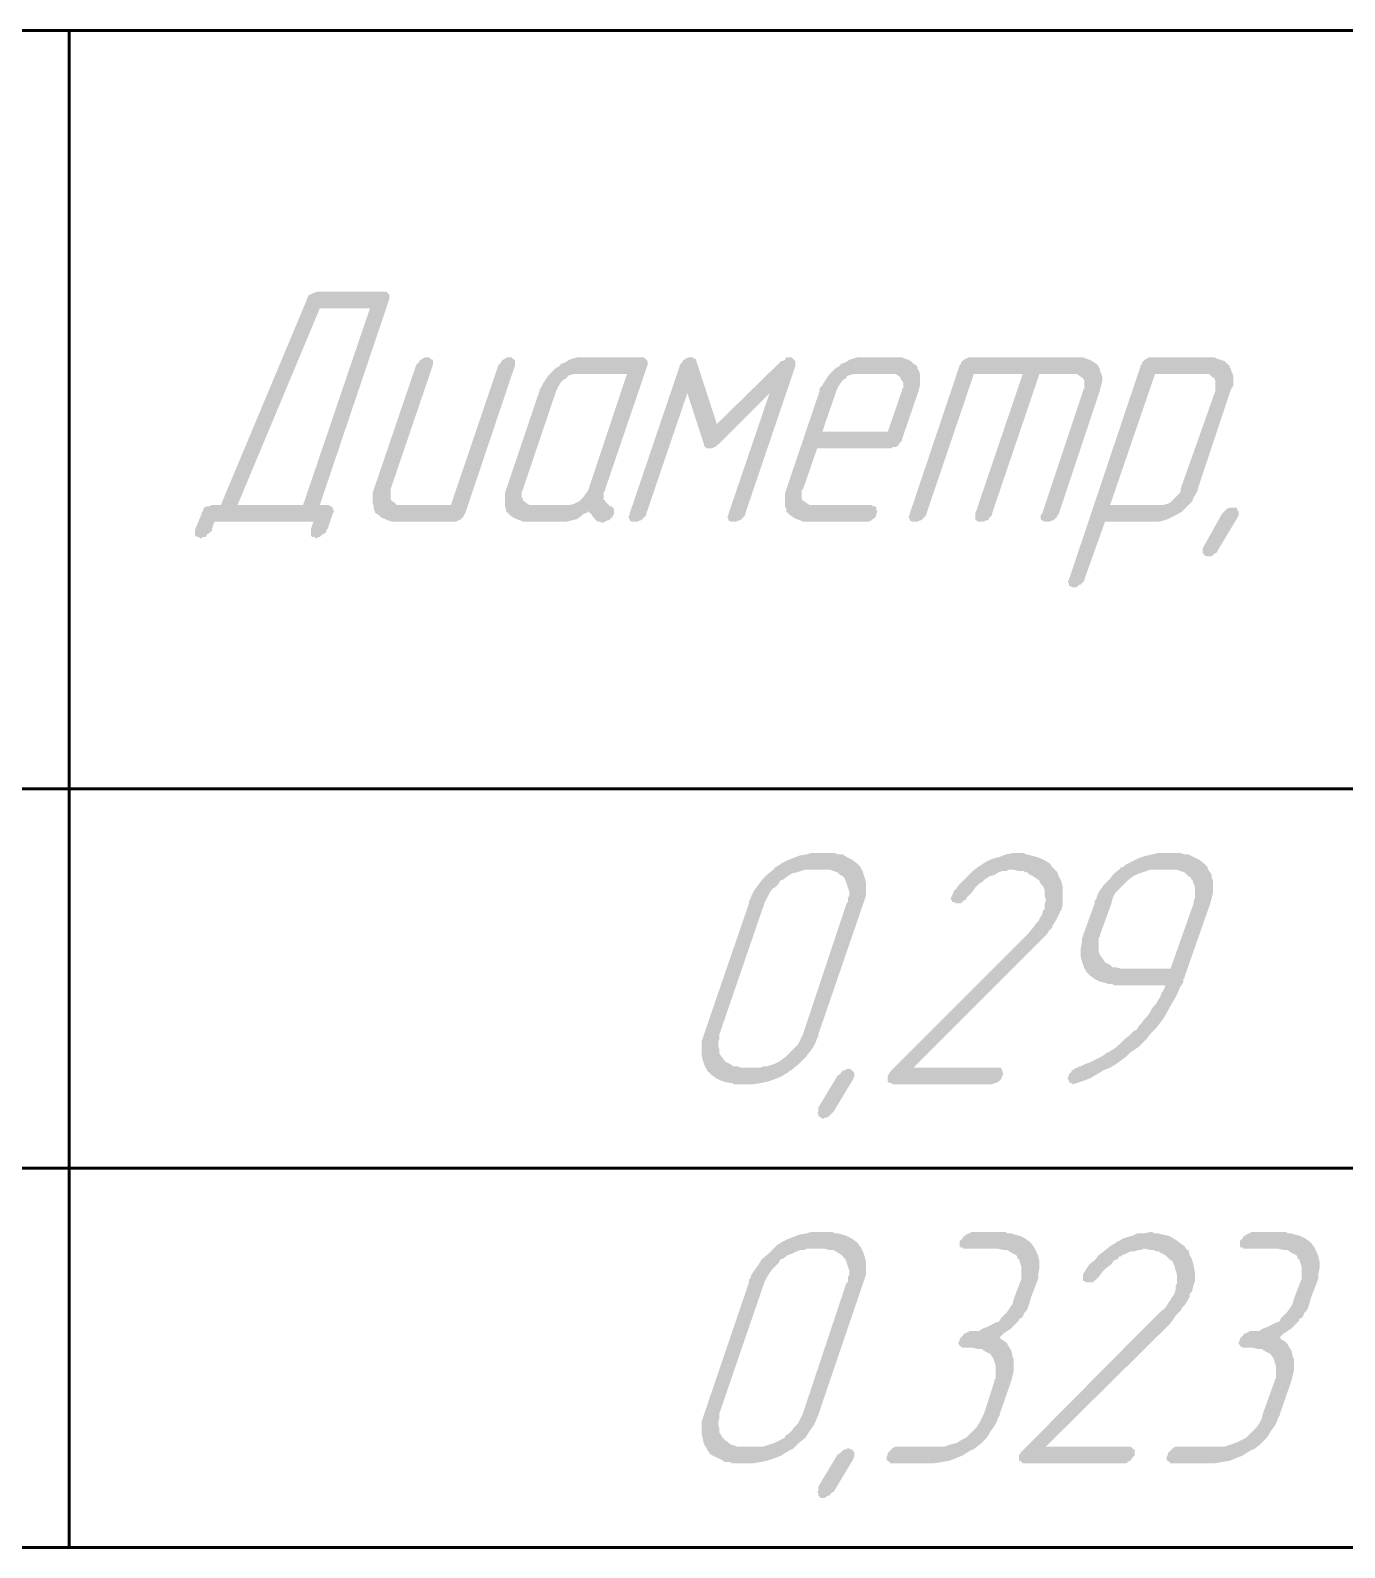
# Paper-space layout 'Layout1' of a CAD drawing. Extents: x -1 to 840, y -1 to 593.
# Drawn here: x 344.18 to 370.17, y 202 to 232 of the extents above; entities that cross this region are included whole.
import ezdxf

# ---------------------------------------------------------------- set-up
doc = ezdxf.new("R2010")
doc.units = 0
doc.header["$MEASUREMENT"] = 0
doc.layers.add('PDF _Геометрия', color=7, linetype='CONTINUOUS')
doc.layers.add('PDF _Сплошная заливка', color=7, linetype='CONTINUOUS')

psp = doc.layouts.get("Layout1")

# ---------------------------------------------------------------- hatches: boundary and pattern name
at = {"layer": 'PDF _Сплошная заливка', "transparency": 33554559}
h = psp.add_hatch(color=256, dxfattribs=at)
h.paths.add_polyline_path([(350.896, 226.499), (349.905, 226.499), (348.279, 222.613), (349.575, 222.613)], flags=0)
h.paths.add_polyline_path([(351.226, 226.829), (351.252, 226.804), (351.252, 226.804), (351.277, 226.778), (351.277, 226.728), (351.277, 226.677), (349.905, 222.613), (350.083, 222.613), (350.109, 222.587), (350.134, 222.587), (350.159, 222.562), (350.159, 222.537), (350.185, 222.486), (350.159, 222.435), (350.058, 222.13), (350.032, 222.13), (350.032, 222.079), (350.007, 222.054), (349.956, 222.029), (349.931, 222.003), (349.905, 221.978), (349.88, 221.978), (349.829, 221.952), (349.829, 221.952), (349.804, 221.978), (349.753, 221.978), (349.728, 222.003), (349.728, 222.003), (349.728, 222.029), (349.728, 222.079), (349.728, 222.13), (349.778, 222.283), (347.822, 222.283), (347.771, 222.13), (347.771, 222.105), (347.746, 222.079), (347.721, 222.054), (347.67, 222.029), (347.67, 222.003), (347.644, 221.978), (347.594, 221.978), (347.568, 221.952), (347.543, 221.952), (347.517, 221.978), (347.492, 221.978), (347.441, 222.003), (347.441, 222.003), (347.441, 222.029), (347.441, 222.079), (347.441, 222.13), (347.568, 222.435), (347.568, 222.435), (347.568, 222.46), (347.594, 222.486), (347.594, 222.511), (347.619, 222.562), (347.67, 222.587), (347.721, 222.587), (347.771, 222.613), (347.949, 222.613), (349.651, 226.677), (349.651, 226.677), (349.651, 226.702), (349.677, 226.728), (349.677, 226.753), (349.728, 226.778), (349.778, 226.804), (349.855, 226.829), (351.201, 226.829)], flags=0)
for points in [[(353.691, 225.534), (353.716, 225.508), (353.741, 225.483), (353.767, 225.483), (353.767, 225.458), (353.767, 225.432), (353.767, 225.381), (352.776, 222.435), (352.776, 222.435), (352.751, 222.41), (352.751, 222.384), (352.725, 222.359), (352.7, 222.333), (352.649, 222.308), (352.598, 222.283), (352.547, 222.283), (351.353, 222.283), (351.328, 222.283), (351.252, 222.308), (351.201, 222.333), (351.125, 222.359), (351.074, 222.41), (350.998, 222.46), (350.998, 222.46), (350.998, 222.486), (350.972, 222.537), (350.972, 222.587), (350.947, 222.664), (350.947, 222.74), (350.947, 222.841), (350.972, 222.918), (351.811, 225.381), (351.811, 225.381), (351.836, 225.407), (351.862, 225.432), (351.887, 225.483), (351.912, 225.483), (351.938, 225.508), (351.989, 225.534), (352.039, 225.534), (352.039, 225.534), (352.065, 225.534), (352.09, 225.508), (352.116, 225.483), (352.141, 225.483), (352.141, 225.458), (352.141, 225.432), (352.141, 225.381), (351.303, 222.918), (351.303, 222.918), (351.303, 222.918), (351.303, 222.867), (351.303, 222.841), (351.303, 222.765), (351.303, 222.74), (351.328, 222.689), (351.328, 222.689), (351.328, 222.689), (351.379, 222.664), (351.43, 222.613), (351.48, 222.613), (351.531, 222.613), (352.497, 222.613), (353.437, 225.381), (353.437, 225.381), (353.462, 225.407), (353.487, 225.432), (353.513, 225.483), (353.538, 225.483), (353.564, 225.508), (353.614, 225.534), (353.665, 225.534), (353.665, 225.534)], [(359.229, 225.534), (359.254, 225.508), (359.28, 225.483), (359.28, 225.483), (359.305, 225.458), (359.305, 225.407), (359.305, 225.381), (359.305, 225.356), (358.314, 222.435), (358.314, 222.41), (358.289, 222.384), (358.263, 222.359), (358.213, 222.308), (358.213, 222.308), (358.187, 222.308), (358.136, 222.283), (358.086, 222.283), (358.086, 222.283), (358.06, 222.283), (358.035, 222.283), (357.984, 222.308), (357.984, 222.308), (357.984, 222.333), (357.959, 222.384), (357.984, 222.41), (357.984, 222.435), (358.797, 224.823), (357.781, 223.807), (357.755, 223.807), (357.755, 223.781), (357.705, 223.756), (357.654, 223.73), (357.628, 223.73), (357.603, 223.73), (357.578, 223.73), (357.552, 223.73), (357.527, 223.756), (357.501, 223.781), (357.501, 223.807), (357.171, 224.823), (356.358, 222.435), (356.358, 222.41), (356.333, 222.384), (356.307, 222.359), (356.257, 222.308), (356.257, 222.308), (356.231, 222.308), (356.18, 222.283), (356.13, 222.283), (356.13, 222.283), (356.104, 222.283), (356.079, 222.283), (356.028, 222.308), (356.028, 222.308), (356.028, 222.333), (356.002, 222.384), (356.028, 222.41), (356.028, 222.435), (357.019, 225.356), (357.019, 225.381), (357.044, 225.407), (357.07, 225.432), (357.095, 225.483), (357.12, 225.483), (357.146, 225.508), (357.197, 225.534), (357.247, 225.534), (357.273, 225.534), (357.273, 225.534), (357.298, 225.508), (357.323, 225.508), (357.323, 225.508), (357.349, 225.483), (357.349, 225.458), (357.755, 224.213), (359.026, 225.458), (359.051, 225.458), (359.051, 225.458), (359.102, 225.483), (359.127, 225.534), (359.178, 225.534), (359.204, 225.534)], [(364.996, 225.534), (365.047, 225.508), (365.123, 225.483), (365.174, 225.458), (365.25, 225.407), (365.301, 225.356), (365.301, 225.331), (365.326, 225.305), (365.326, 225.28), (365.351, 225.204), (365.377, 225.153), (365.377, 225.077), (365.351, 224.975), (365.326, 224.873), (364.513, 222.435), (364.488, 222.41), (364.488, 222.384), (364.462, 222.359), (364.411, 222.308), (364.411, 222.308), (364.386, 222.308), (364.335, 222.283), (364.284, 222.283), (364.284, 222.283), (364.259, 222.283), (364.234, 222.283), (364.183, 222.308), (364.183, 222.308), (364.157, 222.333), (364.157, 222.384), (364.157, 222.41), (364.183, 222.435), (364.996, 224.873), (364.996, 224.899), (365.021, 224.899), (365.021, 224.924), (365.021, 224.95), (365.021, 225.026), (365.021, 225.077), (364.996, 225.102), (364.996, 225.127), (364.97, 225.127), (364.945, 225.153), (364.869, 225.204), (364.843, 225.204), (364.793, 225.204), (364.132, 225.204), (363.192, 222.435), (363.192, 222.41), (363.167, 222.384), (363.141, 222.359), (363.116, 222.308), (363.09, 222.308), (363.065, 222.308), (363.04, 222.283), (362.989, 222.283), (362.963, 222.283), (362.963, 222.283), (362.913, 222.283), (362.887, 222.308), (362.862, 222.308), (362.862, 222.333), (362.862, 222.384), (362.862, 222.41), (362.862, 222.435), (363.802, 225.204), (362.836, 225.204), (361.896, 222.435), (361.896, 222.41), (361.871, 222.384), (361.846, 222.359), (361.795, 222.308), (361.795, 222.308), (361.769, 222.308), (361.719, 222.283), (361.668, 222.283), (361.668, 222.283), (361.642, 222.283), (361.617, 222.283), (361.566, 222.308), (361.566, 222.308), (361.566, 222.333), (361.541, 222.384), (361.566, 222.41), (361.566, 222.435), (362.557, 225.381), (362.557, 225.381), (362.582, 225.407), (362.582, 225.432), (362.608, 225.458), (362.633, 225.483), (362.684, 225.508), (362.735, 225.534), (362.786, 225.534), (364.945, 225.534)], [(367.994, 222.562), (368.019, 222.562), (368.044, 222.537), (368.044, 222.511), (368.07, 222.486), (368.07, 222.46), (368.07, 222.435), (368.07, 222.41), (368.044, 222.359), (367.663, 221.724), (367.638, 221.673), (367.587, 221.648), (367.562, 221.622), (367.562, 221.622), (367.536, 221.597), (367.485, 221.597), (367.46, 221.597), (367.46, 221.597), (367.435, 221.597), (367.384, 221.622), (367.384, 221.648), (367.358, 221.648), (367.358, 221.673), (367.358, 221.724), (367.358, 221.749), (367.358, 221.749), (367.384, 221.8), (367.739, 222.435), (367.79, 222.486), (367.816, 222.511), (367.841, 222.537), (367.841, 222.537), (367.892, 222.562), (367.917, 222.562), (367.943, 222.562), (367.968, 222.562)], [(363.776, 215.729), (363.827, 215.729), (363.878, 215.704), (363.98, 215.679), (364.081, 215.653), (364.208, 215.602), (364.335, 215.526), (364.386, 215.45), (364.437, 215.399), (364.437, 215.399), (364.437, 215.399), (364.462, 215.374), (364.488, 215.348), (364.513, 215.272), (364.564, 215.171), (364.589, 215.069), (364.589, 214.917), (364.589, 214.84), (364.589, 214.764), (364.589, 214.688), (364.564, 214.612), (364.564, 214.586), (364.538, 214.586), (364.538, 214.561), (364.513, 214.51), (364.488, 214.459), (364.462, 214.409), (364.386, 214.282), (364.386, 214.282), (364.386, 214.256), (364.361, 214.231), (364.31, 214.18), (364.284, 214.129), (364.234, 214.078), (364.183, 214.028), (364.107, 213.951), (361.642, 211.488), (363.319, 211.488), (363.319, 211.488), (363.37, 211.488), (363.395, 211.437), (363.395, 211.437), (363.395, 211.411), (363.421, 211.361), (363.395, 211.335), (363.395, 211.335), (363.395, 211.31), (363.37, 211.259), (363.319, 211.208), (363.319, 211.208), (363.268, 211.183), (363.243, 211.183), (363.192, 211.157), (361.236, 211.157), (361.21, 211.183), (361.16, 211.183), (361.134, 211.208), (361.134, 211.234), (361.134, 211.259), (361.134, 211.284), (361.134, 211.335), (361.134, 211.335), (361.16, 211.361), (361.185, 211.411), (363.903, 214.129), (364.005, 214.256), (364.081, 214.358), (364.107, 214.383), (364.107, 214.383), (364.132, 214.409), (364.132, 214.434), (364.183, 214.51), (364.208, 214.612), (364.208, 214.612), (364.234, 214.612), (364.234, 214.663), (364.234, 214.713), (364.259, 214.79), (364.234, 214.891), (364.234, 214.993), (364.208, 215.069), (364.157, 215.12), (364.132, 215.171), (364.132, 215.171), (364.132, 215.196), (364.107, 215.196), (364.081, 215.221), (364.005, 215.272), (363.903, 215.323), (363.903, 215.323), (363.903, 215.348), (363.853, 215.348), (363.827, 215.374), (363.776, 215.374), (363.726, 215.374), (363.624, 215.399), (363.573, 215.399), (363.522, 215.399), (363.471, 215.374), (363.395, 215.374), (363.319, 215.348), (363.243, 215.298), (363.141, 215.272), (363.141, 215.272), (363.116, 215.247), (363.065, 215.221), (363.014, 215.171), (362.938, 215.12), (362.862, 215.044), (362.786, 214.942), (362.684, 214.84), (362.684, 214.84), (362.684, 214.815), (362.633, 214.79), (362.608, 214.764), (362.608, 214.764), (362.582, 214.739), (362.557, 214.739), (362.506, 214.739), (362.506, 214.739), (362.481, 214.739), (362.43, 214.764), (362.404, 214.764), (362.404, 214.79), (362.379, 214.815), (362.379, 214.84), (362.404, 214.891), (362.43, 214.942), (362.43, 214.967), (362.43, 214.967), (362.455, 214.993), (362.481, 215.018), (362.531, 215.094), (362.608, 215.171), (362.709, 215.272), (362.811, 215.374), (362.913, 215.45), (363.065, 215.552), (363.065, 215.552), (363.065, 215.552), (363.116, 215.577), (363.167, 215.602), (363.243, 215.628), (363.344, 215.653), (363.471, 215.704), (363.599, 215.729), (363.7, 215.729), (363.751, 215.729)], [(360.397, 211.462), (360.423, 211.437), (360.448, 211.411), (360.448, 211.411), (360.474, 211.386), (360.474, 211.335), (360.474, 211.31), (360.474, 211.31), (360.448, 211.259), (360.067, 210.624), (360.016, 210.573), (359.991, 210.548), (359.966, 210.522), (359.966, 210.522), (359.915, 210.497), (359.889, 210.497), (359.864, 210.472), (359.864, 210.472), (359.813, 210.497), (359.788, 210.522), (359.762, 210.522), (359.762, 210.548), (359.762, 210.573), (359.737, 210.599), (359.762, 210.624), (359.762, 210.649), (359.762, 210.7), (360.143, 211.335), (360.194, 211.361), (360.22, 211.411), (360.245, 211.411), (360.245, 211.437), (360.296, 211.437), (360.321, 211.462), (360.347, 211.462), (360.347, 211.462)], [(363.497, 208.211), (363.573, 208.211), (363.649, 208.186), (363.751, 208.16), (363.853, 208.109), (363.954, 208.033), (364.03, 207.932), (364.03, 207.932), (364.056, 207.881), (364.081, 207.83), (364.107, 207.754), (364.132, 207.652), (364.132, 207.525), (364.107, 207.398), (364.107, 207.322), (364.081, 207.246), (363.954, 206.916), (363.929, 206.814), (363.903, 206.738), (363.878, 206.687), (363.878, 206.687), (363.853, 206.662), (363.827, 206.636), (363.802, 206.56), (363.726, 206.509), (363.726, 206.484), (363.7, 206.458), (363.675, 206.433), (363.624, 206.382), (363.573, 206.331), (363.497, 206.281), (363.421, 206.23), (363.344, 206.154), (363.344, 206.154), (363.37, 206.128), (363.395, 206.103), (363.446, 206.077), (363.497, 206.027), (363.522, 205.976), (363.573, 205.9), (363.599, 205.798), (363.599, 205.798), (363.599, 205.773), (363.624, 205.722), (363.624, 205.646), (363.624, 205.569), (363.624, 205.493), (363.599, 205.392), (363.573, 205.29), (363.344, 204.63), (363.344, 204.63), (363.344, 204.63), (363.344, 204.604), (363.319, 204.579), (363.294, 204.503), (363.243, 204.401), (363.167, 204.299), (363.09, 204.172), (362.963, 204.045), (362.836, 203.944), (362.836, 203.944), (362.811, 203.944), (362.786, 203.918), (362.76, 203.918), (362.735, 203.893), (362.684, 203.868), (362.608, 203.817), (362.481, 203.766), (362.354, 203.715), (362.201, 203.69), (362.049, 203.664), (361.21, 203.664), (361.185, 203.664), (361.16, 203.69), (361.134, 203.715), (361.109, 203.715), (361.109, 203.741), (361.109, 203.791), (361.134, 203.842), (361.134, 203.842), (361.134, 203.868), (361.16, 203.893), (361.185, 203.918), (361.21, 203.944), (361.236, 203.969), (361.287, 203.995), (361.337, 203.995), (362.201, 203.995), (362.252, 203.995), (362.328, 204.02), (362.404, 204.045), (362.506, 204.071), (362.582, 204.122), (362.684, 204.172), (362.709, 204.198), (362.735, 204.223), (362.76, 204.249), (362.811, 204.299), (362.887, 204.376), (362.938, 204.452), (362.989, 204.553), (363.04, 204.655), (363.243, 205.29), (363.243, 205.315), (363.268, 205.341), (363.268, 205.392), (363.268, 205.442), (363.268, 205.519), (363.268, 205.595), (363.243, 205.671), (363.217, 205.747), (363.217, 205.747), (363.192, 205.773), (363.167, 205.823), (363.116, 205.849), (363.065, 205.874), (362.989, 205.925), (362.913, 205.925), (362.811, 205.95), (362.633, 205.95), (362.608, 205.95), (362.582, 205.976), (362.557, 205.976), (362.557, 206.001), (362.531, 206.027), (362.531, 206.052), (362.557, 206.103), (362.557, 206.103), (362.557, 206.128), (362.582, 206.154), (362.633, 206.204), (362.633, 206.23), (362.659, 206.23), (362.709, 206.255), (362.76, 206.281), (362.811, 206.281), (362.862, 206.281), (362.938, 206.281), (363.014, 206.331), (363.09, 206.357), (363.192, 206.408), (363.294, 206.458), (363.319, 206.458), (363.344, 206.484), (363.37, 206.535), (363.421, 206.585), (363.497, 206.662), (363.548, 206.738), (363.599, 206.814), (363.624, 206.916), (363.751, 207.246), (363.751, 207.246), (363.776, 207.297), (363.776, 207.347), (363.776, 207.398), (363.776, 207.474), (363.776, 207.551), (363.751, 207.627), (363.726, 207.703), (363.7, 207.703), (363.7, 207.728), (363.675, 207.779), (363.624, 207.805), (363.573, 207.83), (363.497, 207.881), (363.421, 207.881), (363.319, 207.906), (362.659, 207.906), (362.633, 207.906), (362.608, 207.932), (362.557, 207.932), (362.557, 207.957), (362.557, 207.982), (362.557, 208.008), (362.557, 208.059), (362.557, 208.059), (362.582, 208.084), (362.608, 208.109), (362.633, 208.16), (362.659, 208.16), (362.684, 208.186), (362.735, 208.211), (362.786, 208.236), (363.471, 208.236)], [(366.393, 208.211), (366.444, 208.211), (366.469, 208.211), (366.571, 208.186), (366.698, 208.16), (366.825, 208.084), (366.927, 208.008), (367.003, 207.957), (367.028, 207.906), (367.028, 207.906), (367.054, 207.881), (367.079, 207.881), (367.079, 207.855), (367.104, 207.779), (367.155, 207.678), (367.181, 207.576), (367.206, 207.424), (367.206, 207.347), (367.206, 207.271), (367.181, 207.195), (367.155, 207.093), (367.155, 207.093), (367.155, 207.068), (367.13, 207.043), (367.104, 207.017), (367.104, 206.966), (367.079, 206.916), (367.003, 206.789), (367.003, 206.789), (366.977, 206.763), (366.952, 206.738), (366.927, 206.687), (366.876, 206.636), (366.825, 206.585), (366.774, 206.509), (366.723, 206.433), (364.259, 203.995), (365.91, 203.995), (365.936, 203.995), (365.961, 203.969), (365.986, 203.944), (366.012, 203.944), (366.012, 203.918), (366.012, 203.868), (366.012, 203.842), (366.012, 203.817), (365.986, 203.791), (365.961, 203.766), (365.936, 203.715), (365.91, 203.715), (365.885, 203.69), (365.834, 203.664), (365.783, 203.664), (363.827, 203.664), (363.802, 203.664), (363.776, 203.69), (363.751, 203.715), (363.726, 203.715), (363.726, 203.741), (363.726, 203.791), (363.726, 203.842), (363.751, 203.842), (363.751, 203.868), (363.802, 203.918), (366.495, 206.636), (366.622, 206.738), (366.698, 206.865), (366.698, 206.865), (366.723, 206.89), (366.723, 206.916), (366.749, 206.941), (366.799, 207.017), (366.825, 207.093), (366.825, 207.119), (366.825, 207.119), (366.825, 207.17), (366.85, 207.22), (366.85, 207.297), (366.85, 207.398), (366.825, 207.474), (366.799, 207.576), (366.774, 207.627), (366.749, 207.678), (366.723, 207.678), (366.723, 207.678), (366.698, 207.703), (366.672, 207.728), (366.622, 207.779), (366.52, 207.83), (366.52, 207.83), (366.495, 207.855), (366.469, 207.855), (366.444, 207.855), (366.393, 207.881), (366.342, 207.881), (366.215, 207.906), (366.19, 207.906), (366.139, 207.881), (366.088, 207.881), (366.012, 207.855), (365.936, 207.855), (365.834, 207.805), (365.758, 207.779), (365.758, 207.754), (365.707, 207.754), (365.682, 207.703), (365.605, 207.678), (365.555, 207.601), (365.453, 207.525), (365.377, 207.449), (365.301, 207.347), (365.301, 207.347), (365.275, 207.322), (365.25, 207.297), (365.224, 207.271), (365.199, 207.271), (365.199, 207.246), (365.148, 207.246), (365.123, 207.246), (365.097, 207.246), (365.072, 207.246), (365.047, 207.246), (365.021, 207.271), (364.996, 207.271), (364.996, 207.322), (364.996, 207.347), (364.996, 207.398), (365.021, 207.449), (365.021, 207.449), (365.047, 207.474), (365.047, 207.5), (365.072, 207.525), (365.123, 207.601), (365.224, 207.678), (365.301, 207.779), (365.402, 207.855), (365.529, 207.957), (365.656, 208.033), (365.656, 208.033), (365.682, 208.059), (365.707, 208.059), (365.783, 208.109), (365.86, 208.135), (365.961, 208.16), (366.063, 208.211), (366.19, 208.211), (366.317, 208.236), (366.368, 208.236)], [(369.035, 208.211), (369.111, 208.211), (369.188, 208.186), (369.289, 208.16), (369.391, 208.109), (369.492, 208.033), (369.569, 207.932), (369.569, 207.932), (369.594, 207.881), (369.619, 207.83), (369.645, 207.754), (369.67, 207.652), (369.67, 207.525), (369.645, 207.398), (369.645, 207.322), (369.619, 207.246), (369.492, 206.916), (369.467, 206.814), (369.442, 206.738), (369.416, 206.687), (369.416, 206.687), (369.391, 206.662), (369.365, 206.636), (369.34, 206.56), (369.264, 206.509), (369.264, 206.484), (369.238, 206.458), (369.213, 206.433), (369.162, 206.382), (369.111, 206.331), (369.035, 206.281), (368.959, 206.23), (368.883, 206.154), (368.883, 206.154), (368.908, 206.128), (368.933, 206.103), (368.984, 206.077), (369.035, 206.027), (369.06, 205.976), (369.111, 205.9), (369.137, 205.798), (369.137, 205.798), (369.137, 205.773), (369.162, 205.722), (369.162, 205.646), (369.162, 205.569), (369.162, 205.493), (369.137, 205.392), (369.111, 205.29), (368.883, 204.63), (368.883, 204.63), (368.883, 204.63), (368.883, 204.604), (368.857, 204.579), (368.832, 204.503), (368.781, 204.401), (368.705, 204.299), (368.629, 204.172), (368.502, 204.045), (368.375, 203.944), (368.375, 203.944), (368.349, 203.944), (368.324, 203.918), (368.298, 203.918), (368.273, 203.893), (368.222, 203.868), (368.146, 203.817), (368.019, 203.766), (367.892, 203.715), (367.739, 203.69), (367.587, 203.664), (366.749, 203.664), (366.723, 203.664), (366.698, 203.69), (366.672, 203.715), (366.647, 203.715), (366.647, 203.741), (366.647, 203.791), (366.672, 203.842), (366.672, 203.842), (366.672, 203.868), (366.698, 203.893), (366.723, 203.918), (366.749, 203.944), (366.774, 203.969), (366.825, 203.995), (366.876, 203.995), (367.739, 203.995), (367.79, 203.995), (367.867, 204.02), (367.943, 204.045), (368.019, 204.071), (368.12, 204.122), (368.222, 204.172), (368.248, 204.198), (368.273, 204.223), (368.298, 204.249), (368.349, 204.299), (368.425, 204.376), (368.476, 204.452), (368.527, 204.553), (368.552, 204.655), (368.781, 205.29), (368.781, 205.315), (368.806, 205.341), (368.806, 205.392), (368.806, 205.442), (368.806, 205.519), (368.806, 205.595), (368.781, 205.671), (368.756, 205.747), (368.756, 205.747), (368.73, 205.773), (368.705, 205.823), (368.654, 205.849), (368.603, 205.874), (368.527, 205.925), (368.451, 205.925), (368.349, 205.95), (368.171, 205.95), (368.146, 205.95), (368.12, 205.976), (368.095, 205.976), (368.095, 206.001), (368.07, 206.027), (368.07, 206.052), (368.095, 206.103), (368.095, 206.103), (368.095, 206.128), (368.12, 206.154), (368.171, 206.204), (368.171, 206.23), (368.197, 206.23), (368.248, 206.255), (368.298, 206.281), (368.349, 206.281), (368.4, 206.281), (368.476, 206.281), (368.552, 206.331), (368.629, 206.357), (368.73, 206.408), (368.832, 206.458), (368.857, 206.458), (368.883, 206.484), (368.908, 206.535), (368.959, 206.585), (369.035, 206.662), (369.086, 206.738), (369.137, 206.814), (369.162, 206.916), (369.289, 207.246), (369.289, 207.246), (369.315, 207.297), (369.315, 207.347), (369.315, 207.398), (369.315, 207.474), (369.315, 207.551), (369.289, 207.627), (369.264, 207.703), (369.238, 207.703), (369.238, 207.728), (369.213, 207.779), (369.162, 207.805), (369.111, 207.83), (369.035, 207.881), (368.959, 207.881), (368.857, 207.906), (368.197, 207.906), (368.171, 207.906), (368.146, 207.932), (368.095, 207.932), (368.095, 207.957), (368.095, 207.982), (368.095, 208.008), (368.095, 208.059), (368.095, 208.059), (368.12, 208.084), (368.146, 208.109), (368.171, 208.16), (368.197, 208.16), (368.222, 208.186), (368.273, 208.211), (368.324, 208.236), (369.01, 208.236)], [(360.397, 203.944), (360.423, 203.944), (360.448, 203.918), (360.448, 203.918), (360.474, 203.868), (360.474, 203.842), (360.474, 203.817), (360.474, 203.817), (360.448, 203.741), (360.067, 203.106), (360.016, 203.08), (359.991, 203.029), (359.966, 203.029), (359.966, 203.029), (359.915, 203.004), (359.889, 202.979), (359.864, 202.979), (359.864, 202.979), (359.813, 202.979), (359.788, 203.004), (359.762, 203.029), (359.762, 203.029), (359.762, 203.08), (359.737, 203.106), (359.762, 203.131), (359.762, 203.131), (359.762, 203.207), (360.143, 203.842), (360.194, 203.868), (360.22, 203.893), (360.245, 203.918), (360.245, 203.918), (360.296, 203.944), (360.321, 203.944), (360.347, 203.969), (360.347, 203.969)]]:
    psp.add_hatch(color=256, dxfattribs=at).paths.add_polyline_path(points)
h = psp.add_hatch(color=256, dxfattribs=at)
h.paths.add_polyline_path([(355.977, 225.204), (354.986, 225.204), (354.961, 225.204), (354.936, 225.204), (354.834, 225.178), (354.808, 225.153), (354.758, 225.102), (354.732, 225.102), (354.732, 225.102), (354.707, 225.077), (354.681, 225.051), (354.631, 224.975), (354.605, 224.924), (354.58, 224.873), (353.919, 222.918), (353.919, 222.918), (353.919, 222.918), (353.894, 222.867), (353.894, 222.841), (353.894, 222.765), (353.919, 222.74), (353.919, 222.689), (353.919, 222.689), (353.945, 222.689), (353.97, 222.664), (354.046, 222.613), (354.072, 222.613), (354.123, 222.613), (354.808, 222.613), (354.834, 222.613), (354.859, 222.613), (354.936, 222.638), (354.986, 222.664), (355.037, 222.689), (355.037, 222.689), (355.063, 222.714), (355.088, 222.74), (355.113, 222.765), (355.164, 222.841), (355.189, 222.867), (355.215, 222.918)], flags=0)
h.paths.add_polyline_path([(356.307, 225.534), (356.333, 225.508), (356.358, 225.483), (356.384, 225.458), (356.384, 225.432), (356.384, 225.381), (355.545, 222.918), (355.545, 222.918), (355.545, 222.918), (355.545, 222.892), (355.52, 222.867), (355.52, 222.791), (355.52, 222.714), (355.545, 222.714), (355.545, 222.689), (355.596, 222.638), (355.647, 222.587), (355.647, 222.587), (355.672, 222.587), (355.698, 222.562), (355.723, 222.537), (355.723, 222.511), (355.723, 222.486), (355.723, 222.435), (355.698, 222.41), (355.698, 222.384), (355.672, 222.359), (355.621, 222.308), (355.621, 222.308), (355.596, 222.308), (355.545, 222.283), (355.494, 222.257), (355.444, 222.283), (355.444, 222.283), (355.393, 222.283), (355.367, 222.308), (355.317, 222.359), (355.317, 222.384), (355.291, 222.384), (355.291, 222.41), (355.266, 222.435), (355.24, 222.46), (355.215, 222.486), (355.215, 222.486), (355.189, 222.46), (355.113, 222.435), (355.063, 222.384), (354.986, 222.333), (354.885, 222.308), (354.783, 222.283), (354.656, 222.283), (353.97, 222.283), (353.919, 222.283), (353.868, 222.308), (353.792, 222.333), (353.741, 222.359), (353.665, 222.41), (353.614, 222.46), (353.614, 222.46), (353.589, 222.486), (353.589, 222.537), (353.564, 222.587), (353.564, 222.664), (353.564, 222.74), (353.564, 222.841), (353.589, 222.918), (354.25, 224.873), (354.25, 224.899), (354.275, 224.924), (354.3, 224.975), (354.326, 225.026), (354.377, 225.102), (354.427, 225.178), (354.504, 225.254), (354.58, 225.331), (354.605, 225.331), (354.631, 225.356), (354.681, 225.407), (354.758, 225.432), (354.834, 225.483), (354.91, 225.508), (355.012, 225.534), (355.113, 225.534), (356.282, 225.534)], flags=0)
h = psp.add_hatch(color=256, dxfattribs=at)
h.paths.add_polyline_path([(361.21, 225.204), (360.525, 225.204), (360.499, 225.204), (360.474, 225.204), (360.372, 225.178), (360.321, 225.153), (360.296, 225.102), (360.27, 225.102), (360.27, 225.102), (360.245, 225.077), (360.22, 225.051), (360.169, 224.975), (360.143, 224.924), (360.118, 224.873), (359.839, 224.061), (361.134, 224.061), (361.414, 224.873), (361.414, 224.899), (361.414, 224.899), (361.439, 224.924), (361.439, 224.95), (361.439, 225.026), (361.414, 225.077), (361.388, 225.102), (361.388, 225.127), (361.388, 225.127), (361.363, 225.153), (361.287, 225.204), (361.261, 225.204)], flags=0)
h.paths.add_polyline_path([(361.414, 225.534), (361.465, 225.508), (361.541, 225.483), (361.591, 225.458), (361.642, 225.407), (361.719, 225.356), (361.719, 225.331), (361.719, 225.305), (361.744, 225.28), (361.769, 225.204), (361.769, 225.153), (361.769, 225.077), (361.769, 224.975), (361.744, 224.873), (361.414, 223.908), (361.414, 223.883), (361.388, 223.857), (361.388, 223.857), (361.363, 223.832), (361.337, 223.781), (361.287, 223.756), (361.236, 223.756), (361.185, 223.73), (359.737, 223.73), (359.457, 222.918), (359.457, 222.918), (359.432, 222.918), (359.432, 222.867), (359.432, 222.841), (359.432, 222.765), (359.432, 222.74), (359.457, 222.689), (359.457, 222.689), (359.483, 222.689), (359.508, 222.664), (359.585, 222.613), (359.61, 222.613), (359.661, 222.613), (360.829, 222.613), (360.829, 222.587), (360.88, 222.587), (360.906, 222.562), (360.906, 222.537), (360.906, 222.511), (360.931, 222.486), (360.906, 222.435), (360.906, 222.435), (360.906, 222.41), (360.88, 222.359), (360.829, 222.333), (360.829, 222.308), (360.804, 222.308), (360.753, 222.283), (360.702, 222.283), (359.508, 222.283), (359.457, 222.283), (359.407, 222.308), (359.331, 222.333), (359.28, 222.359), (359.204, 222.41), (359.153, 222.46), (359.153, 222.46), (359.127, 222.486), (359.127, 222.537), (359.102, 222.587), (359.102, 222.664), (359.102, 222.74), (359.102, 222.841), (359.127, 222.918), (359.788, 224.873), (359.788, 224.899), (359.788, 224.924), (359.839, 224.975), (359.864, 225.026), (359.915, 225.102), (359.966, 225.178), (360.042, 225.254), (360.118, 225.331), (360.143, 225.331), (360.169, 225.356), (360.22, 225.407), (360.296, 225.432), (360.372, 225.483), (360.448, 225.508), (360.55, 225.534), (360.652, 225.534), (361.363, 225.534)], flags=0)
h = psp.add_hatch(color=256, dxfattribs=at)
h.paths.add_polyline_path([(367.384, 225.204), (366.418, 225.204), (365.529, 222.613), (366.52, 222.613), (366.545, 222.613), (366.571, 222.613), (366.672, 222.638), (366.723, 222.664), (366.749, 222.689), (366.774, 222.714), (366.774, 222.714), (366.799, 222.74), (366.825, 222.765), (366.901, 222.841), (366.927, 222.892), (366.927, 222.943), (367.612, 224.873), (367.612, 224.899), (367.612, 224.899), (367.612, 224.924), (367.612, 224.95), (367.612, 225.026), (367.612, 225.077), (367.587, 225.102), (367.587, 225.127), (367.562, 225.127), (367.536, 225.153), (367.485, 225.204), (367.435, 225.204)], flags=0)
h.paths.add_polyline_path([(367.587, 225.534), (367.638, 225.508), (367.714, 225.483), (367.79, 225.458), (367.841, 225.407), (367.892, 225.356), (367.892, 225.331), (367.917, 225.305), (367.917, 225.28), (367.943, 225.229), (367.968, 225.153), (367.968, 225.077), (367.968, 224.975), (367.917, 224.899), (367.257, 222.918), (367.257, 222.918), (367.257, 222.892), (367.231, 222.841), (367.181, 222.765), (367.155, 222.689), (367.079, 222.613), (367.003, 222.537), (366.927, 222.46), (366.901, 222.46), (366.876, 222.435), (366.825, 222.41), (366.774, 222.384), (366.672, 222.333), (366.596, 222.308), (366.495, 222.283), (366.393, 222.283), (365.428, 222.283), (365.021, 221.14), (365.021, 221.14), (365.021, 221.114), (364.97, 221.063), (364.945, 221.038), (364.92, 221.038), (364.894, 221.013), (364.869, 220.987), (364.818, 220.987), (364.793, 220.987), (364.767, 220.987), (364.742, 221.013), (364.716, 221.013), (364.716, 221.038), (364.716, 221.063), (364.691, 221.089), (364.716, 221.14), (366.139, 225.381), (366.139, 225.381), (366.164, 225.407), (366.164, 225.432), (366.19, 225.458), (366.215, 225.483), (366.266, 225.508), (366.291, 225.534), (366.368, 225.534), (367.536, 225.534)], flags=0)
h = psp.add_hatch(color=256, dxfattribs=at)
h.paths.add_polyline_path([(359.889, 215.399), (359.534, 215.399), (359.483, 215.399), (359.407, 215.374), (359.331, 215.348), (359.229, 215.323), (359.153, 215.272), (359.051, 215.196), (359.026, 215.196), (359, 215.171), (358.975, 215.12), (358.924, 215.069), (358.848, 215.018), (358.797, 214.942), (358.746, 214.84), (358.695, 214.739), (357.806, 212.148), (357.806, 212.123), (357.806, 212.097), (357.806, 212.046), (357.781, 211.996), (357.781, 211.919), (357.806, 211.843), (357.806, 211.767), (357.857, 211.691), (357.857, 211.691), (357.882, 211.665), (357.908, 211.615), (357.959, 211.589), (358.009, 211.564), (358.086, 211.513), (358.162, 211.513), (358.238, 211.488), (358.619, 211.488), (358.67, 211.513), (358.746, 211.513), (358.822, 211.538), (358.899, 211.564), (359, 211.615), (359.102, 211.691), (359.102, 211.691), (359.127, 211.716), (359.178, 211.767), (359.229, 211.818), (359.28, 211.869), (359.356, 211.945), (359.407, 212.046), (359.457, 212.148), (360.321, 214.739), (360.347, 214.764), (360.347, 214.79), (360.347, 214.84), (360.372, 214.891), (360.372, 214.967), (360.347, 215.044), (360.321, 215.12), (360.296, 215.196), (360.296, 215.196), (360.27, 215.247), (360.245, 215.272), (360.194, 215.298), (360.143, 215.348), (360.067, 215.374), (359.991, 215.399)], flags=0)
h.paths.add_polyline_path([(360.093, 215.729), (360.143, 215.704), (360.245, 215.704), (360.321, 215.653), (360.423, 215.602), (360.525, 215.526), (360.601, 215.45), (360.601, 215.425), (360.626, 215.399), (360.652, 215.323), (360.677, 215.247), (360.702, 215.145), (360.702, 215.018), (360.702, 214.891), (360.677, 214.815), (360.652, 214.739), (359.762, 212.148), (359.762, 212.123), (359.762, 212.123), (359.762, 212.097), (359.737, 212.072), (359.712, 211.996), (359.661, 211.894), (359.585, 211.792), (359.508, 211.691), (359.381, 211.564), (359.254, 211.462), (359.254, 211.462), (359.229, 211.437), (359.204, 211.437), (359.178, 211.411), (359.153, 211.386), (359.102, 211.361), (359.026, 211.31), (358.899, 211.259), (358.746, 211.208), (358.619, 211.183), (358.467, 211.157), (358.086, 211.157), (358.06, 211.183), (358.009, 211.183), (357.908, 211.208), (357.832, 211.234), (357.73, 211.284), (357.628, 211.361), (357.552, 211.437), (357.552, 211.462), (357.527, 211.488), (357.501, 211.564), (357.476, 211.64), (357.451, 211.742), (357.451, 211.869), (357.451, 211.996), (357.476, 212.072), (357.501, 212.148), (358.391, 214.739), (358.391, 214.764), (358.391, 214.764), (358.391, 214.79), (358.416, 214.815), (358.441, 214.891), (358.492, 214.993), (358.568, 215.094), (358.645, 215.196), (358.772, 215.323), (358.899, 215.425), (358.899, 215.45), (358.924, 215.45), (358.924, 215.45), (358.949, 215.475), (359, 215.501), (359.026, 215.526), (359.127, 215.577), (359.254, 215.628), (359.381, 215.679), (359.534, 215.704), (359.61, 215.729), (360.042, 215.729)], flags=0)
h = psp.add_hatch(color=256, dxfattribs=at)
h.paths.add_polyline_path([(366.749, 215.399), (366.368, 215.399), (366.317, 215.399), (366.241, 215.374), (366.164, 215.348), (366.088, 215.323), (365.986, 215.272), (365.885, 215.196), (365.885, 215.196), (365.86, 215.171), (365.809, 215.12), (365.758, 215.069), (365.707, 215.018), (365.631, 214.942), (365.58, 214.84), (365.555, 214.739), (365.326, 214.104), (365.326, 214.078), (365.301, 214.053), (365.301, 214.002), (365.301, 213.951), (365.301, 213.875), (365.301, 213.799), (365.326, 213.723), (365.377, 213.647), (365.377, 213.647), (365.402, 213.621), (365.428, 213.57), (365.478, 213.545), (365.529, 213.52), (365.58, 213.469), (365.656, 213.469), (365.758, 213.443), (366.723, 213.443), (367.181, 214.739), (367.181, 214.764), (367.181, 214.79), (367.206, 214.84), (367.206, 214.917), (367.206, 214.993), (367.206, 215.069), (367.181, 215.12), (367.155, 215.196), (367.13, 215.221), (367.13, 215.247), (367.079, 215.272), (367.054, 215.298), (367.003, 215.348), (366.927, 215.374), (366.85, 215.399)], flags=0)
h.paths.add_polyline_path([(366.927, 215.729), (367.003, 215.704), (367.079, 215.704), (367.181, 215.653), (367.282, 215.602), (367.384, 215.526), (367.46, 215.45), (367.46, 215.425), (367.46, 215.425), (367.485, 215.374), (367.511, 215.348), (367.536, 215.298), (367.536, 215.247), (367.562, 215.196), (367.562, 215.12), (367.562, 214.942), (367.536, 214.84), (367.511, 214.739), (367.003, 213.291), (367.003, 213.291), (367.003, 213.266), (366.977, 213.24), (366.977, 213.189), (366.952, 213.139), (366.901, 213.062), (366.876, 212.986), (366.825, 212.885), (366.723, 212.707), (366.596, 212.478), (366.52, 212.377), (366.444, 212.275), (366.342, 212.173), (366.241, 212.046), (366.241, 212.046), (366.215, 212.021), (366.19, 211.996), (366.139, 211.945), (366.088, 211.894), (366.012, 211.843), (365.936, 211.792), (365.86, 211.716), (365.758, 211.64), (365.656, 211.564), (365.529, 211.488), (365.402, 211.437), (365.148, 211.284), (365.021, 211.234), (364.869, 211.183), (364.793, 211.157), (364.793, 211.157), (364.767, 211.183), (364.742, 211.183), (364.716, 211.208), (364.716, 211.234), (364.691, 211.259), (364.691, 211.284), (364.716, 211.335), (364.716, 211.335), (364.716, 211.361), (364.742, 211.386), (364.767, 211.411), (364.767, 211.437), (364.793, 211.437), (364.818, 211.462), (364.869, 211.488), (364.869, 211.488), (364.894, 211.488), (364.92, 211.513), (364.945, 211.513), (364.996, 211.538), (365.047, 211.564), (365.123, 211.589), (365.174, 211.615), (365.326, 211.691), (365.377, 211.716), (365.478, 211.792), (365.504, 211.792), (365.529, 211.818), (365.58, 211.843), (365.656, 211.894), (365.733, 211.97), (365.809, 212.046), (365.91, 212.123), (366.012, 212.224), (366.037, 212.224), (366.063, 212.25), (366.088, 212.3), (366.139, 212.351), (366.19, 212.427), (366.266, 212.504), (366.317, 212.58), (366.368, 212.681), (366.393, 212.681), (366.393, 212.707), (366.444, 212.758), (366.469, 212.808), (366.52, 212.885), (366.545, 212.961), (366.596, 213.037), (366.622, 213.113), (365.605, 213.113), (365.58, 213.139), (365.504, 213.139), (365.428, 213.164), (365.326, 213.189), (365.224, 213.24), (365.123, 213.316), (365.047, 213.393), (365.047, 213.418), (365.021, 213.443), (364.996, 213.52), (364.97, 213.596), (364.945, 213.697), (364.945, 213.824), (364.97, 213.951), (364.97, 214.028), (364.996, 214.104), (365.224, 214.739), (365.224, 214.764), (365.224, 214.764), (365.224, 214.79), (365.25, 214.815), (365.275, 214.891), (365.326, 214.993), (365.402, 215.094), (365.504, 215.196), (365.605, 215.323), (365.733, 215.425), (365.733, 215.45), (365.758, 215.45), (365.783, 215.45), (365.809, 215.475), (365.834, 215.501), (365.885, 215.526), (365.986, 215.577), (366.088, 215.628), (366.241, 215.679), (366.368, 215.704), (366.469, 215.729), (366.901, 215.729)], flags=0)
h = psp.add_hatch(color=256, dxfattribs=at)
h.paths.add_polyline_path([(359.889, 207.906), (359.534, 207.906), (359.483, 207.881), (359.407, 207.881), (359.331, 207.855), (359.229, 207.805), (359.153, 207.779), (359.051, 207.703), (359.026, 207.703), (359, 207.678), (358.975, 207.627), (358.924, 207.576), (358.848, 207.5), (358.797, 207.424), (358.746, 207.347), (358.695, 207.246), (357.806, 204.655), (357.806, 204.63), (357.806, 204.604), (357.806, 204.553), (357.781, 204.477), (357.781, 204.426), (357.806, 204.35), (357.806, 204.274), (357.857, 204.198), (357.857, 204.172), (357.882, 204.172), (357.908, 204.122), (357.959, 204.096), (358.009, 204.045), (358.086, 204.02), (358.162, 203.995), (358.238, 203.995), (358.619, 203.995), (358.67, 203.995), (358.746, 204.02), (358.822, 204.045), (358.899, 204.071), (359, 204.122), (359.102, 204.172), (359.102, 204.198), (359.127, 204.223), (359.178, 204.249), (359.229, 204.299), (359.28, 204.376), (359.356, 204.452), (359.407, 204.553), (359.457, 204.655), (360.321, 207.246), (360.347, 207.246), (360.347, 207.297), (360.347, 207.347), (360.372, 207.398), (360.372, 207.474), (360.347, 207.551), (360.321, 207.627), (360.296, 207.703), (360.296, 207.703), (360.27, 207.728), (360.245, 207.754), (360.194, 207.805), (360.143, 207.83), (360.067, 207.881), (359.991, 207.881)], flags=0)
h.paths.add_polyline_path([(360.093, 208.211), (360.143, 208.211), (360.245, 208.186), (360.321, 208.16), (360.423, 208.109), (360.525, 208.033), (360.601, 207.932), (360.601, 207.932), (360.626, 207.881), (360.652, 207.83), (360.677, 207.754), (360.702, 207.652), (360.702, 207.525), (360.702, 207.398), (360.677, 207.322), (360.652, 207.246), (359.762, 204.63), (359.762, 204.63), (359.762, 204.63), (359.762, 204.604), (359.737, 204.579), (359.712, 204.503), (359.661, 204.401), (359.585, 204.299), (359.508, 204.172), (359.381, 204.071), (359.254, 203.944), (359.254, 203.944), (359.229, 203.944), (359.204, 203.918), (359.178, 203.918), (359.153, 203.893), (359.102, 203.868), (359.026, 203.817), (358.899, 203.766), (358.746, 203.715), (358.619, 203.69), (358.467, 203.664), (358.086, 203.664), (358.06, 203.664), (358.009, 203.69), (357.908, 203.69), (357.832, 203.741), (357.73, 203.791), (357.628, 203.842), (357.552, 203.944), (357.552, 203.969), (357.527, 203.995), (357.501, 204.045), (357.476, 204.147), (357.451, 204.249), (357.451, 204.35), (357.451, 204.477), (357.476, 204.553), (357.501, 204.63), (358.391, 207.246), (358.391, 207.246), (358.391, 207.271), (358.391, 207.297), (358.416, 207.322), (358.441, 207.398), (358.492, 207.474), (358.568, 207.576), (358.645, 207.703), (358.772, 207.805), (358.899, 207.932), (358.899, 207.932), (358.924, 207.957), (358.924, 207.957), (358.949, 207.982), (359, 208.008), (359.026, 208.033), (359.127, 208.084), (359.254, 208.135), (359.381, 208.186), (359.534, 208.211), (359.61, 208.236), (360.042, 208.236)], flags=0)

# ---------------------------------------------------------------- linework, layer by layer
at = {"layer": 'PDF _Геометрия', "lineweight": 60}
psp.add_lwpolyline([(314.946, 231.997), (314.946, 201.997), (409.964, 201.997), (409.964, 231.997)], close=True, dxfattribs=at)
for points in [[(344.952, 201.997), (344.952, 231.997)], [(314.946, 216.997), (409.964, 216.997)], [(314.946, 209.497), (409.964, 209.497)]]:
    psp.add_lwpolyline(points, dxfattribs=at)

doc.saveas('drawing.dxf')
